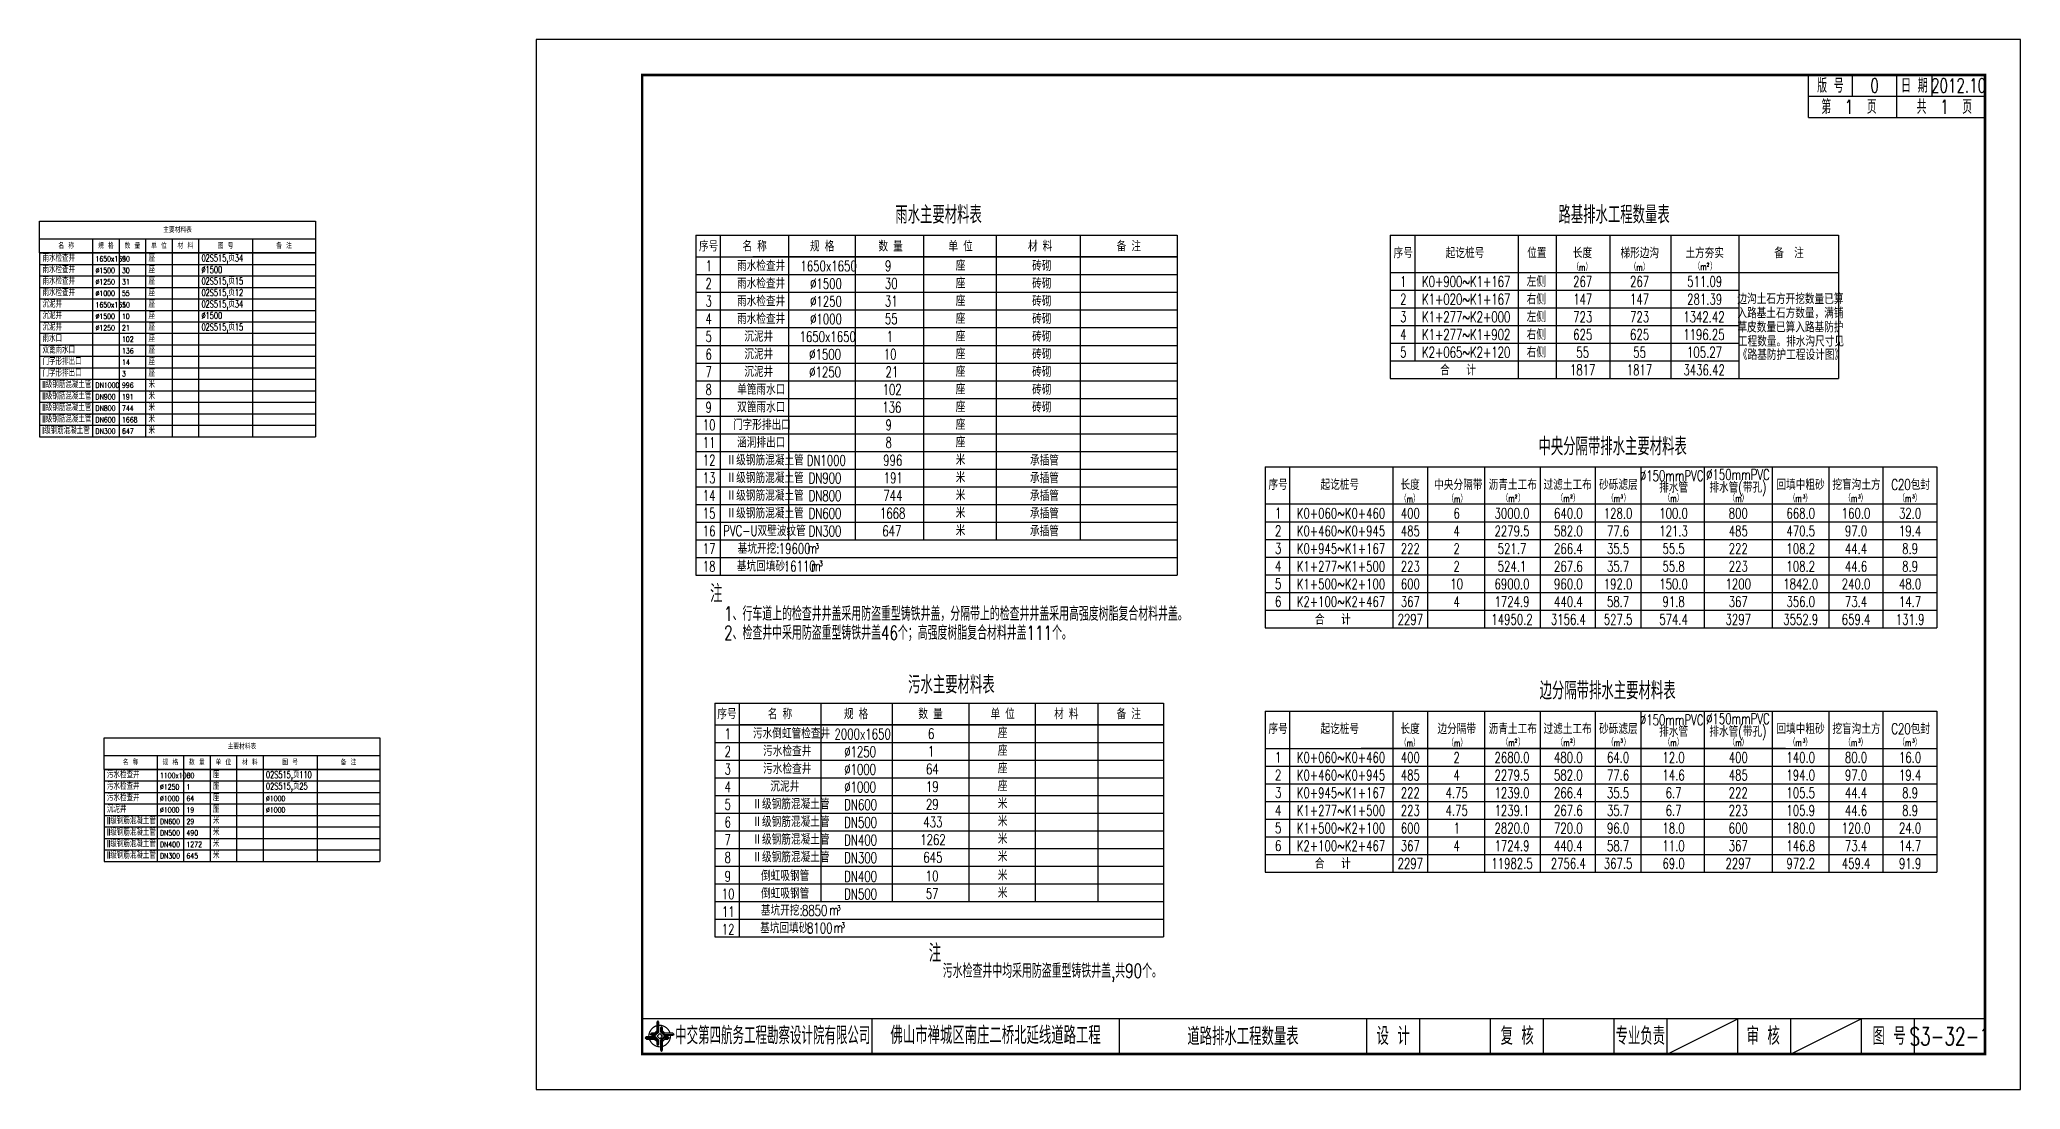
# Model space of a CAD drawing. Extents: x -1709 to -1148, y -1287 to -990.
import ezdxf
from ezdxf.enums import TextEntityAlignment as Align

# ---------------------------------------------------------------- set-up
doc = ezdxf.new("R2010")
doc.units = 0
doc.header["$LTSCALE"] = 5
doc.layers.get('0').update_dxf_attribs({"linetype": 'CONTINUOUS'})
for name, color, linetype in [('GPSCOMMON', 3, 'CONTINUOUS'), ('图框', 7, 'CONTINUOUS'), ('文字', 7, 'CONTINUOUS'), ('表格', 7, 'CONTINUOUS')]:
    doc.layers.add(name, color=color, linetype=linetype)
doc.styles.add('gpshz', font='txt.shx', dxfattribs={"width": 0.7, "bigfont": 'hztxt.shx'})
doc.styles.add('GTF_XW', font='simplex1.shx', dxfattribs={"width": 0.7, "bigfont": 'hztxt.shx'})
doc.styles.get("Standard").update_dxf_attribs({"font": 'simplex1.shx', "width": 0.7, "bigfont": 'hztxt.shx'})

# ---------------------------------------------------------------- blocks, each defined once
blk = doc.blocks.new('series')
at = {"width": 0.75}
for tag, height, p in [('页码', 4, (-35, -19)), ('图名', 5, (-220, -282)), ('图号', 5, (-20, -282))]:
    blk.add_attdef(tag, text='', height=height, dxfattribs=at).set_placement(p, align=Align.MIDDLE_CENTER)
blk = doc.blocks.new('tb')
at = {"lineweight": -3}
h = blk.add_hatch(color=256, dxfattribs=at)
h.paths.add_polyline_path([(-1.23, -0.13), (-3.78, -0.14), (-4.14, -0.41), (-1.4, -0.44), (-0.56, -1.24), (-0.54, -2.62), (-0.27, -2.2), (-0.26, -1.06)])
h.paths.add_polyline_path([(0.13, -1.08), (0.14, -3.86), (0.41, -4.26), (0.44, -1.24), (1.25, -0.43), (2.66, -0.43), (2.26, -0.16), (1.07, -0.15)])
h.paths.add_polyline_path([(1.08, 0.3), (3.62, 0.3), (4.02, 0.56), (1.25, 0.57), (0.43, 1.39), (0.43, 2.8), (0.16, 2.41), (0.15, 1.24)])
h.paths.add_polyline_path([(-0.28, 1.21), (-0.28, 3.99), (-0.56, 4.39), (-0.57, 1.41), (-1.38, 0.6), (-2.74, 0.56), (-2.33, 0.3), (-1.2, 0.29)])
for p, q in [((-1.38, 0.6), (-2.74, 0.56)), ((-0.57, 1.41), (-1.38, 0.6)), ((-0.56, 4.39), (-0.57, 1.41)), ((0.43, 2.8), (0.43, 1.39)), ((0.43, 1.39), (1.25, 0.57)), ((1.25, 0.57), (4.02, 0.56)), ((-4.14, -0.41), (-1.4, -0.44)), ((-1.4, -0.44), (-0.56, -1.24)), ((-0.56, -1.24), (-0.54, -2.62)), ((0.41, -4.26), (0.44, -1.24)), ((0.44, -1.24), (1.25, -0.43)), ((1.25, -0.43), (2.66, -0.43))]:
    blk.add_line(p, q, dxfattribs=at)
at = {"lineweight": -3, "const_width": 0.35, "flags": 128}
for points in [[(-0.9, 3.02, 0.324167), (-3.16, -0.14)], [(2.88, 0.92, 0.324403), (-0.24, 3.15)], [(0.75, -2.86, 0.325418), (3.02, 0.26)], [(-2.98, -0.76, 0.322976), (0.14, -2.98)]]:
    blk.add_lwpolyline(points, format="xyb", dxfattribs=at)
at = {"lineweight": -3, "flags": 128}
for points in [[(-0.9, 3.99), (-0.9, 1.58), (-1.53, 0.91), (-2.34, 0.91), (-2.74, 0.56), (-2.33, 0.3), (-1.2, 0.29), (-0.28, 1.21), (-0.28, 3.99), (-0.56, 4.39)], [(-0.04, 0.77), (0.68, 0.04), (-0.04, -0.69), (-0.77, 0.05)], [(3.62, 0.92), (1.43, 0.92), (0.77, 1.54), (0.77, 2.38), (0.43, 2.8), (0.16, 2.41), (0.15, 1.24), (1.08, 0.3), (3.62, 0.3), (4.02, 0.56)], [(-3.73, -0.76), (-1.54, -0.76), (-0.89, -1.39), (-0.89, -2.21), (-0.54, -2.62), (-0.27, -2.2), (-0.26, -1.06), (-1.23, -0.13), (-3.78, -0.14), (-4.14, -0.41)], [(0.75, -3.85), (0.75, -1.43), (1.4, -0.78), (2.26, -0.78), (2.66, -0.43), (2.26, -0.16), (1.07, -0.15), (0.13, -1.08), (0.14, -3.86), (0.41, -4.26)]]:
    blk.add_lwpolyline(points, close=True, dxfattribs=at)

msp = doc.modelspace()

# ---------------------------------------------------------------- linework, layer by layer
for p, q in [((-1708.73, -1041.17), (-1630.68, -1041.17)), ((-1708.73, -1050.17), (-1708.73, -1041.17)), ((-1630.68, -1041.17), (-1630.68, -1050.17)), ((-1708.73, -1046.17), (-1630.68, -1046.17)), ((-1693.73, -1046.17), (-1693.73, -1050.17)), ((-1686.23, -1046.17), (-1686.23, -1050.17)), ((-1678.73, -1046.17), (-1678.73, -1050.17)), ((-1671.23, -1046.17), (-1671.23, -1050.17)), ((-1663.73, -1046.17), (-1663.73, -1050.17)), ((-1648.46, -1046.17), (-1648.46, -1050.17)), ((-1630.68, -1050.17), (-1708.73, -1050.17)), ((-1690.49, -1187.32), (-1612.44, -1187.32)), ((-1690.49, -1196.32), (-1690.49, -1187.32)), ((-1612.44, -1187.32), (-1612.44, -1196.32)), ((-1690.49, -1192.32), (-1612.44, -1192.32)), ((-1675.49, -1192.32), (-1675.49, -1196.32)), ((-1667.99, -1192.32), (-1667.99, -1196.32)), ((-1660.49, -1192.32), (-1660.49, -1196.32)), ((-1652.99, -1192.32), (-1652.99, -1196.32)), ((-1645.49, -1192.32), (-1645.49, -1196.32)), ((-1630.21, -1192.32), (-1630.21, -1196.32)), ((-1612.44, -1196.32), (-1690.49, -1196.32))]:
    msp.add_line(p, q)
at = {"color": 1}
for p, q in [((-1523.07, -1045.16), (-1386.81, -1045.16)), ((-1523.07, -1045.16), (-1523.07, -1141.32)), ((-1386.81, -1045.16), (-1386.8, -1141.32)), ((-1326.51, -1045.16), (-1199.68, -1045.16)), ((-1326.51, -1045.16), (-1326.51, -1085.72)), ((-1199.68, -1045.16), (-1199.68, -1085.72)), ((-1326.51, -1085.72), (-1199.68, -1085.72)), ((-1361.93, -1110.73), (-1171.83, -1110.73)), ((-1361.93, -1110.73), (-1361.93, -1156.28)), ((-1171.83, -1110.73), (-1171.82, -1156.28)), ((-1523.07, -1141.32), (-1386.8, -1141.32)), ((-1361.93, -1156.28), (-1171.82, -1156.28)), ((-1517.69, -1177.54), (-1390.67, -1177.54)), ((-1517.69, -1177.54), (-1517.69, -1243.69)), ((-1390.67, -1177.54), (-1390.67, -1243.69)), ((-1361.93, -1179.81), (-1171.83, -1179.81)), ((-1361.93, -1179.81), (-1361.93, -1225.36)), ((-1171.83, -1179.81), (-1171.82, -1225.36)), ((-1361.93, -1225.36), (-1171.82, -1225.36)), ((-1517.69, -1243.69), (-1390.66, -1243.69))]:
    msp.add_line(p, q, dxfattribs=at)
at = {"color": 7}
msp.add_line((-1214.68, -1190.36), (-1334.75, -1190.36), dxfattribs=at)
msp.add_lwpolyline([(-1148.2, -1286.83), (-1148.2, -989.83), (-1568.2, -989.83), (-1568.2, -1286.83)], close=True)
msp.add_lwpolyline([(-1148.2, -1286.83), (-1148.2, -989.83), (-1568.2, -989.83), (-1568.2, -1286.83)], close=True)
at = {"layer": 'GPSCOMMON', "color": 7}
for p, q in [((-1516.14, -1045.16), (-1516.14, -1141.32)), ((-1496.79, -1045.16), (-1496.79, -1131.32)), ((-1477.96, -1045.16), (-1477.96, -1131.32)), ((-1458.58, -1045.16), (-1458.58, -1131.32)), ((-1438.05, -1045.16), (-1438.05, -1131.32)), ((-1414.26, -1045.16), (-1414.26, -1131.32)), ((-1319.57, -1045.16), (-1319.57, -1080.72)), ((-1290.34, -1045.16), (-1290.34, -1085.72)), ((-1279.6, -1045.16), (-1279.6, -1085.72)), ((-1264.37, -1045.16), (-1264.37, -1085.72)), ((-1247.14, -1045.16), (-1247.14, -1085.72)), ((-1227.86, -1045.16), (-1227.86, -1085.72)), ((-1523.07, -1051.32), (-1386.8, -1051.32)), ((-1386.81, -1051.32), (-1506.89, -1051.32)), ((-1523.07, -1056.32), (-1386.8, -1056.32)), ((-1506.89, -1056.32), (-1386.8, -1056.32)), ((-1326.51, -1055.72), (-1199.68, -1055.72)), ((-1523.07, -1061.32), (-1386.8, -1061.32)), ((-1326.51, -1060.72), (-1227.86, -1060.72)), ((-1523.07, -1066.32), (-1386.8, -1066.32)), ((-1326.51, -1065.72), (-1227.86, -1065.72)), ((-1523.07, -1071.32), (-1386.8, -1071.32)), ((-1506.89, -1071.32), (-1386.8, -1071.32)), ((-1326.51, -1070.72), (-1227.86, -1070.72)), ((-1326.51, -1075.72), (-1227.86, -1075.72)), ((-1523.07, -1076.32), (-1386.8, -1076.32)), ((-1523.07, -1081.32), (-1386.8, -1081.32)), ((-1506.89, -1076.32), (-1386.8, -1076.32)), ((-1506.89, -1076.32), (-1386.8, -1076.32)), ((-1506.89, -1081.32), (-1386.8, -1081.32)), ((-1326.51, -1080.72), (-1227.86, -1080.72)), ((-1299.33, -1080.72), (-1227.86, -1080.72)), ((-1299.33, -1080.72), (-1227.86, -1080.72)), ((-1523.07, -1086.32), (-1386.8, -1086.32)), ((-1523.07, -1091.32), (-1386.8, -1091.32)), ((-1523.07, -1096.32), (-1386.8, -1096.32)), ((-1523.07, -1101.32), (-1386.8, -1101.32)), ((-1523.07, -1106.32), (-1386.8, -1106.32)), ((-1523.07, -1111.32), (-1386.8, -1111.32)), ((-1354.99, -1110.73), (-1354.99, -1151.28)), ((-1325.77, -1110.73), (-1325.77, -1156.28)), ((-1315.97, -1110.73), (-1315.97, -1156.28)), ((-1299.84, -1110.73), (-1299.84, -1156.28)), ((-1284.09, -1110.73), (-1284.09, -1156.28)), ((-1268.56, -1110.73), (-1268.56, -1156.28)), ((-1255.63, -1110.73), (-1255.63, -1156.28)), ((-1237.73, -1110.73), (-1237.73, -1156.28)), ((-1218.45, -1110.73), (-1218.45, -1156.28)), ((-1202.45, -1110.73), (-1202.45, -1156.28)), ((-1187.14, -1110.73), (-1187.13, -1156.28)), ((-1523.07, -1116.32), (-1386.8, -1116.32)), ((-1506.89, -1116.32), (-1386.8, -1116.32)), ((-1523.07, -1121.32), (-1386.8, -1121.32)), ((-1523.07, -1126.32), (-1386.8, -1126.32)), ((-1171.83, -1121.28), (-1361.93, -1121.28)), ((-1361.93, -1126.28), (-1171.83, -1126.28)), ((-1334.75, -1126.28), (-1214.67, -1126.28)), ((-1523.07, -1131.32), (-1386.8, -1131.32)), ((-1361.93, -1131.28), (-1171.83, -1131.28)), ((-1523.07, -1136.32), (-1386.8, -1136.32)), ((-1361.93, -1136.28), (-1171.82, -1136.28)), ((-1361.93, -1141.28), (-1171.82, -1141.28)), ((-1334.75, -1141.28), (-1214.67, -1141.28)), ((-1361.93, -1146.28), (-1171.82, -1146.28)), ((-1334.75, -1146.28), (-1214.67, -1146.28)), ((-1334.75, -1146.28), (-1214.67, -1146.28)), ((-1361.93, -1151.28), (-1171.82, -1151.28)), ((-1334.75, -1151.28), (-1214.67, -1151.28)), ((-1510.75, -1177.54), (-1510.75, -1243.69)), ((-1487.67, -1177.54), (-1487.67, -1233.69)), ((-1467.43, -1177.54), (-1467.43, -1233.69)), ((-1445.76, -1177.54), (-1445.76, -1233.69)), ((-1427.02, -1177.54), (-1427.02, -1233.69)), ((-1409.31, -1177.54), (-1409.31, -1233.69)), ((-1354.99, -1179.81), (-1354.99, -1220.36)), ((-1325.77, -1179.81), (-1325.77, -1225.36)), ((-1315.97, -1179.81), (-1315.97, -1225.36)), ((-1299.85, -1179.81), (-1299.85, -1225.36)), ((-1284.09, -1179.81), (-1284.09, -1225.36)), ((-1268.56, -1179.81), (-1268.56, -1225.36)), ((-1255.64, -1179.81), (-1255.64, -1225.36)), ((-1237.73, -1179.81), (-1237.73, -1225.36)), ((-1218.45, -1179.81), (-1218.45, -1225.36)), ((-1202.45, -1179.81), (-1202.45, -1225.36)), ((-1187.14, -1179.81), (-1187.14, -1225.36)), ((-1517.69, -1183.69), (-1390.66, -1183.69)), ((-1390.67, -1183.69), (-1510.75, -1183.69)), ((-1517.69, -1188.69), (-1390.66, -1188.69)), ((-1517.69, -1193.69), (-1390.66, -1193.69)), ((-1510.75, -1188.69), (-1390.66, -1188.69)), ((-1361.93, -1190.36), (-1171.83, -1190.36)), ((-1517.69, -1198.69), (-1390.66, -1198.69)), ((-1517.69, -1198.69), (-1390.66, -1198.69)), ((-1517.69, -1198.69), (-1390.66, -1198.69)), ((-1361.93, -1195.36), (-1171.83, -1195.36)), ((-1334.75, -1195.36), (-1214.67, -1195.36)), ((-1517.69, -1203.69), (-1390.66, -1203.69)), ((-1510.75, -1203.69), (-1390.66, -1203.69)), ((-1510.75, -1203.69), (-1390.66, -1203.69)), ((-1361.93, -1200.36), (-1171.83, -1200.36)), ((-1517.69, -1208.69), (-1390.66, -1208.69)), ((-1361.93, -1205.36), (-1171.83, -1205.36)), ((-1361.93, -1210.36), (-1171.83, -1210.36)), ((-1334.75, -1210.36), (-1214.67, -1210.36)), ((-1517.69, -1213.69), (-1390.66, -1213.69)), ((-1361.93, -1215.36), (-1171.82, -1215.36)), ((-1334.75, -1215.36), (-1214.67, -1215.36)), ((-1334.75, -1215.36), (-1214.67, -1215.36)), ((-1517.69, -1218.69), (-1390.66, -1218.69)), ((-1361.93, -1220.36), (-1171.82, -1220.36)), ((-1517.69, -1223.69), (-1390.66, -1223.69)), ((-1517.69, -1228.69), (-1390.66, -1228.69)), ((-1517.69, -1233.69), (-1390.66, -1233.69)), ((-1517.69, -1238.69), (-1390.66, -1238.69))]:
    msp.add_line(p, q, dxfattribs=at)
at = {"layer": 'GPSCOMMON'}
for p, q in [((-1708.73, -1050.17), (-1630.68, -1050.17)), ((-1708.73, -1050.17), (-1708.73, -1102.17)), ((-1708.73, -1053.42), (-1630.68, -1053.42)), ((-1693.73, -1050.17), (-1693.73, -1102.17)), ((-1686.23, -1050.17), (-1686.23, -1102.17)), ((-1678.73, -1050.17), (-1678.73, -1102.17)), ((-1671.23, -1050.17), (-1671.23, -1102.17)), ((-1663.73, -1050.17), (-1663.73, -1102.17)), ((-1648.46, -1050.17), (-1648.46, -1102.17)), ((-1630.68, -1050.17), (-1630.68, -1102.17)), ((-1708.73, -1056.67), (-1630.68, -1056.67)), ((-1708.73, -1056.67), (-1630.68, -1056.67)), ((-1708.73, -1059.92), (-1630.68, -1059.92)), ((-1708.73, -1063.17), (-1630.68, -1063.17)), ((-1708.73, -1063.17), (-1630.68, -1063.17)), ((-1708.73, -1063.17), (-1630.68, -1063.17)), ((-1708.73, -1066.42), (-1630.68, -1066.42)), ((-1708.73, -1069.67), (-1630.68, -1069.67)), ((-1708.73, -1072.92), (-1630.68, -1072.92)), ((-1708.73, -1072.92), (-1630.68, -1072.92)), ((-1708.73, -1076.17), (-1630.68, -1076.17)), ((-1708.73, -1079.42), (-1630.68, -1079.42)), ((-1708.73, -1082.67), (-1630.68, -1082.67)), ((-1708.73, -1085.92), (-1630.68, -1085.92)), ((-1708.73, -1089.17), (-1630.68, -1089.17)), ((-1708.73, -1092.42), (-1630.68, -1092.42)), ((-1708.73, -1095.67), (-1630.68, -1095.67)), ((-1708.73, -1098.92), (-1630.68, -1098.92)), ((-1708.73, -1098.92), (-1630.68, -1098.92)), ((-1708.73, -1102.17), (-1630.68, -1102.17)), ((-1690.49, -1196.32), (-1612.43, -1196.32)), ((-1690.49, -1196.32), (-1690.49, -1222.32)), ((-1675.49, -1196.32), (-1675.49, -1222.32)), ((-1667.99, -1196.32), (-1667.99, -1222.32)), ((-1660.49, -1196.32), (-1660.49, -1222.32)), ((-1652.99, -1196.32), (-1652.99, -1222.32)), ((-1645.49, -1196.32), (-1645.49, -1222.32)), ((-1630.21, -1196.32), (-1630.21, -1222.32)), ((-1612.43, -1196.32), (-1612.43, -1222.32)), ((-1690.49, -1199.57), (-1612.43, -1199.57)), ((-1690.49, -1199.57), (-1612.43, -1199.57)), ((-1690.49, -1202.82), (-1612.43, -1202.82)), ((-1690.49, -1206.07), (-1612.43, -1206.07)), ((-1690.49, -1206.07), (-1612.43, -1206.07)), ((-1690.49, -1209.32), (-1612.43, -1209.32)), ((-1690.49, -1209.32), (-1612.43, -1209.32)), ((-1690.49, -1212.57), (-1612.43, -1212.57)), ((-1690.49, -1215.82), (-1612.43, -1215.82)), ((-1690.49, -1219.07), (-1612.43, -1219.07)), ((-1334.75, -1220.36), (-1214.67, -1220.36)), ((-1690.49, -1222.32), (-1612.43, -1222.32)), ((-1690.49, -1222.32), (-1612.43, -1222.32))]:
    msp.add_line(p, q, dxfattribs=at)
at = {"layer": '图框'}
for p, q in [((-1208.2, -1011.83), (-1208.2, -999.83)), ((-1195.7, -1005.83), (-1195.7, -999.83)), ((-1183.2, -1005.83), (-1183.2, -999.83)), ((-1173.2, -1005.83), (-1173.2, -999.83)), ((-1208.2, -1005.83), (-1158.2, -1005.83)), ((-1183.2, -1011.83), (-1183.2, -1005.83)), ((-1208.2, -1011.83), (-1158.2, -1011.83)), ((-1248.2, -1276.83), (-1228.2, -1266.83)), ((-1193.2, -1266.83), (-1213.2, -1276.83))]:
    msp.add_line(p, q, dxfattribs=at)
for points, const_width in [([(-1158.2, -999.83), (-1538.2, -999.83), (-1538.2, -1276.83), (-1158.2, -1276.83), (-1158.2, -999.83)], 0.7), ([(-1538.2, -1266.83), (-1158.2, -1266.83)], 0.4), ([(-1473.2, -1266.83), (-1473.2, -1276.83)], 0.4), ([(-1403.2, -1276.83), (-1403.2, -1266.83)], 0.4), ([(-1333.2, -1276.83), (-1333.2, -1266.83)], 0.4), ([(-1318.2, -1276.83), (-1318.2, -1266.83)], 0.4), ([(-1298.2, -1276.83), (-1298.2, -1266.83)], 0.4), ([(-1283.2, -1276.83), (-1283.2, -1266.83)], 0.4), ([(-1263.2, -1276.83), (-1263.2, -1266.83)], 0.4), ([(-1263.2, -1276.83), (-1263.2, -1266.83)], 0.4), ([(-1248.2, -1276.83), (-1248.2, -1266.83)], 0.4), ([(-1228.2, -1276.83), (-1228.2, -1266.83)], 0.4), ([(-1213.2, -1276.83), (-1213.2, -1266.83)], 0.4), ([(-1193.2, -1276.83), (-1193.2, -1266.83)], 0.4), ([(-1178.2, -1276.83), (-1178.2, -1266.83)], 0.4)]:
    msp.add_lwpolyline(points, dxfattribs=dict(at, const_width=const_width))

# ---------------------------------------------------------------- block references
ref = msp.add_blockref('series', (-1148.2, -989.83), dxfattribs=at)
ref.add_attrib('页码', '第  1  页     共  1  页', dxfattribs={"layer": '0', "height": 4, "width": 0.7}).set_placement((-1183.2, -1008.83), align=Align.MIDDLE_CENTER)
ref.add_attrib('图名', '道路排水工程数量表', dxfattribs={"layer": '0', "height": 5, "width": 0.7}).set_placement((-1368.2, -1271.83), align=Align.MIDDLE_CENTER)
ref.add_attrib('图号', 'S3-32-1', dxfattribs={"layer": '0', "height": 5, "width": 0.7}).set_placement((-1168.2, -1271.83), align=Align.MIDDLE_CENTER)
at = {"layer": '图框', "lineweight": -3}
msp.add_blockref('tb', (-1533.2, -1271.82), dxfattribs=at)

# ---------------------------------------------------------------- texts
at = {"style": 'gpshz'}
for s, height, width, p in [('雨水主要材料表', 5, 0.7, (-1454.34, -1041.88)), ('路基排水工程数量表', 5, 0.7, (-1263.18, -1041.88)), ('名 称', 1.5, 0.8, (-1701.23, -1048.92)), ('规 格', 1.5, 0.8, (-1689.98, -1048.92)), ('数 量', 1.5, 0.8, (-1682.48, -1048.92)), ('单 位', 1.5, 0.8, (-1674.98, -1048.92)), ('主要材料表', 1.5, 0.8, (-1669.71, -1044.42)), ('材 料', 1.5, 0.8, (-1667.48, -1048.92)), ('图 号', 1.5, 0.8, (-1656.1, -1048.92)), ('备 注', 1.5, 0.8, (-1639.57, -1048.92)), ('中央分隔带排水主要材料表', 5, 0.7, (-1263.59, -1107.44)), ('污水主要材料表', 5, 0.7, (-1450.71, -1174.84)), ('边分隔带排水主要材料表', 5, 0.7, (-1265.01, -1176.52)), ('名 称', 1.5, 0.8, (-1682.99, -1195.07)), ('规 格', 1.5, 0.8, (-1671.74, -1195.07)), ('数 量', 1.5, 0.8, (-1664.24, -1195.07)), ('单 位', 1.5, 0.8, (-1656.74, -1195.07)), ('主要材料表', 1.5, 0.8, (-1651.47, -1190.57)), ('材 料', 1.5, 0.8, (-1649.24, -1195.07)), ('图 号', 1.5, 0.8, (-1637.85, -1195.07)), ('备 注', 1.5, 0.8, (-1621.32, -1195.07))]:
    msp.add_text(s, height=height, dxfattribs=dict(at, width=width)).set_placement(p, align=Align.CENTER)
at = {"layer": 'GPSCOMMON', "width": 0.7}
for s, height, p in [('雨水检查井', 1.95, (-1707.92, -1052.61)), ('雨水检查井', 1.95, (-1707.92, -1055.86)), ('1650x1650', 1.5, (-1692.92, -1052.61)), ('9', 1.5, (-1685.42, -1052.61)), ('座', 1.95, (-1677.92, -1052.61)), ('座', 1.95, (-1677.92, -1055.86)), ('02S515,页34', 1.95, (-1662.92, -1052.61)), ('雨水检查井', 1.95, (-1707.92, -1059.11)), ('%%c1500', 1.5, (-1692.92, -1055.86)), ('%%c1250', 1.5, (-1692.92, -1059.11)), ('30', 1.5, (-1685.42, -1055.86)), ('31', 1.5, (-1685.42, -1059.11)), ('座', 1.95, (-1677.92, -1059.11)), ('%%c1500', 1.95, (-1662.92, -1055.86)), ('02S515,页15', 1.95, (-1662.92, -1059.11)), ('沉泥井', 1.95, (-1707.92, -1065.61)), ('雨水检查井', 1.95, (-1707.92, -1062.36)), ('%%c1000', 1.5, (-1692.92, -1062.36)), ('1650x1650', 1.5, (-1692.92, -1065.61)), ('55', 1.5, (-1685.42, -1062.36)), ('1', 1.5, (-1685.42, -1065.61)), ('座', 1.95, (-1677.92, -1062.36)), ('座', 1.95, (-1677.92, -1065.61)), ('02S515,页12', 1.95, (-1662.92, -1062.36)), ('02S515,页34', 1.95, (-1662.92, -1065.61)), ('沉泥井', 1.95, (-1707.92, -1068.86)), ('沉泥井', 1.95, (-1707.92, -1072.11)), ('%%c1500', 1.5, (-1692.92, -1068.86)), ('%%c1250', 1.5, (-1692.92, -1072.11)), ('21', 1.5, (-1685.42, -1072.11)), ('10', 1.5, (-1685.42, -1068.86)), ('座', 1.95, (-1677.92, -1068.86)), ('座', 1.95, (-1677.92, -1072.11)), ('%%c1500', 1.95, (-1662.92, -1068.86)), ('02S515,页15', 1.95, (-1662.92, -1072.11)), ('雨水口', 1.95, (-1707.92, -1075.36)), ('102', 1.5, (-1685.42, -1075.36)), ('座', 1.95, (-1677.92, -1075.36)), ('双篦雨水口', 1.95, (-1707.92, -1078.61)), ('门字形排出口', 1.95, (-1707.92, -1081.86)), ('136', 1.5, (-1685.42, -1078.61)), ('14', 1.5, (-1685.42, -1081.86)), ('座', 1.95, (-1677.92, -1078.61)), ('座', 1.95, (-1677.92, -1081.86)), ('门字形排出口', 1.95, (-1707.92, -1085.11)), ('II级钢筋混凝土管', 1.95, (-1707.92, -1088.36)), ('DN1000', 1.5, (-1692.92, -1088.36)), ('3', 1.5, (-1685.42, -1085.11)), ('996', 1.5, (-1685.42, -1088.36)), ('座', 1.95, (-1677.92, -1085.11)), ('米', 1.95, (-1677.92, -1088.36)), ('II级钢筋混凝土管', 1.95, (-1707.92, -1091.61)), ('II级钢筋混凝土管', 1.95, (-1707.92, -1094.86)), ('DN900', 1.5, (-1692.92, -1091.61)), ('191', 1.5, (-1685.42, -1091.61)), ('米', 1.95, (-1677.92, -1091.61)), ('米', 1.95, (-1677.92, -1094.86)), ('II级钢筋混凝土管', 1.95, (-1707.92, -1098.11)), ('DN800', 1.5, (-1692.92, -1094.86)), ('DN600', 1.5, (-1692.92, -1098.11)), ('744', 1.5, (-1685.42, -1094.86)), ('1668', 1.5, (-1685.42, -1098.11)), ('米', 1.95, (-1677.92, -1098.11)), ('I级钢筋混凝土管', 1.95, (-1707.92, -1101.36)), ('DN300', 1.5, (-1692.92, -1101.36)), ('647', 1.5, (-1685.42, -1101.36)), ('米', 1.95, (-1677.92, -1101.36))]:
    msp.add_text(s, height=height, dxfattribs=at).set_placement(p)
at = {"layer": 'GPSCOMMON', "style": 'GTF_XW', "width": 0.7}
for s, height, p in [('污水检查井', 1.95, (-1689.68, -1198.76)), ('1100x1000', 1.5, (-1674.68, -1198.76)), ('6', 1.5, (-1667.18, -1198.76)), ('座', 1.95, (-1659.68, -1198.76)), ('02S515,页110', 1.95, (-1644.68, -1198.76)), ('污水检查井', 1.95, (-1689.68, -1202.01)), ('污水检查井', 1.95, (-1689.68, -1205.26)), ('%%c1250', 1.5, (-1674.68, -1202.01)), ('%%c1000', 1.5, (-1674.68, -1205.26)), ('64', 1.5, (-1667.18, -1205.26)), ('1', 1.5, (-1667.18, -1202.01)), ('座', 1.95, (-1659.68, -1202.01)), ('座', 1.95, (-1659.68, -1205.26)), ('%%C1000', 1.5, (-1644.68, -1205.26)), ('02S515,页25', 1.95, (-1644.68, -1202.01)), ('沉泥井', 1.95, (-1689.68, -1208.51)), ('II级钢筋混凝土管', 1.95, (-1689.68, -1211.76)), ('%%c1000', 1.5, (-1674.68, -1208.51)), ('DN600', 1.5, (-1674.68, -1211.76)), ('29', 1.5, (-1667.18, -1211.76)), ('19', 1.5, (-1667.18, -1208.51)), ('座', 1.95, (-1659.68, -1208.51)), ('米', 1.95, (-1659.68, -1211.76)), ('%%C1000', 1.5, (-1644.68, -1208.51)), ('II级钢筋混凝土管', 1.95, (-1689.68, -1215.01)), ('II级钢筋混凝土管', 1.95, (-1689.68, -1218.26)), ('DN500', 1.5, (-1674.68, -1215.01)), ('490', 1.5, (-1667.18, -1215.01)), ('米', 1.95, (-1659.68, -1215.01)), ('米', 1.95, (-1659.68, -1218.26)), ('II级钢筋混凝土管', 1.95, (-1689.68, -1221.51)), ('DN400', 1.5, (-1674.68, -1218.26)), ('DN300', 1.5, (-1674.68, -1221.51)), ('645', 1.5, (-1667.18, -1221.51)), ('1272', 1.5, (-1667.18, -1218.26)), ('米', 1.95, (-1659.68, -1221.51))]:
    msp.add_text(s, height=height, dxfattribs=at).set_placement(p)
at = {"layer": '图框'}
for s, height, width, p in [('版 号', 4, 0.7, (-1201.95, -1002.83)), ('0', 4, 0.7, (-1189.45, -1002.83)), ('日 期', 4, 0.7, (-1178.2, -1002.83)), ('2012.10', 4, 0.7, (-1165.7, -1002.83)), ('中交第四航务工程勘察设计院有限公司', 5, 0.65, (-1501.27, -1271.58)), ('佛山市禅城区南庄二桥北延线道路工程', 5, 0.7, (-1438.2, -1271.51)), ('设 计', 5, 0.7, (-1325.7, -1271.73)), ('复 核', 5, 0.7, (-1290.6, -1271.73)), ('专业负责', 5, 0.7, (-1255.75, -1271.73)), ('审 核', 5, 0.7, (-1220.98, -1271.73)), ('图 号', 5, 0.7, (-1185.36, -1271.73))]:
    msp.add_text(s, height=height, dxfattribs=dict(at, width=width)).set_placement(p, align=Align.MIDDLE_CENTER)
at = {"layer": '文字', "style": 'GTF_XW', "width": 0.7}
for s, p in [('序号', (-1519.41, -1049.77)), ('名 称', (-1506.39, -1049.77)), ('规 格', (-1487.29, -1049.77)), ('数 量', (-1467.93, -1049.77)), ('单 位', (-1448.12, -1049.77)), ('材 料', (-1425.6, -1049.77)), ('备 注', (-1400.48, -1049.77)), ('序号', (-1322.84, -1051.66)), ('起讫桩号', (-1305.37, -1051.66)), ('位置', (-1285.04, -1051.66)), ('长度', (-1272.14, -1051.67)), ('梯形边沟', (-1255.91, -1051.67)), ('备  注', (-1213.67, -1051.66)), ('K0+900~K1+167', (-1305.03, -1059.78)), ('左侧', (-1285.18, -1059.74)), ('267', (-1272.05, -1059.78)), ('267', (-1255.96, -1059.78)), ('511.09', (-1237.54, -1059.78)), ('K1+020~K1+167', (-1305.03, -1064.78)), ('右侧', (-1285.18, -1064.74)), ('147', (-1272.05, -1064.78)), ('147', (-1255.96, -1064.78)), ('281.39', (-1237.54, -1064.78)), ('边沟土石方开挖数量已算', (-1213.27, -1064.67)), ('K1+277~K2+000', (-1305.03, -1069.78)), ('左侧', (-1285.18, -1069.74)), ('723', (-1272.05, -1069.78)), ('723', (-1255.96, -1069.78)), ('1342.42', (-1237.75, -1069.78)), ('入路基土石方数量，满铺', (-1213.27, -1068.67)), ('草皮数量已算入路基防护', (-1213.26, -1072.67)), ('K1+277~K1+902', (-1305.03, -1074.78)), ('右侧', (-1285.18, -1074.74)), ('625', (-1272.05, -1074.78)), ('625', (-1255.96, -1074.78)), ('1196.25', (-1237.75, -1074.78)), ('工程数量。排水沟尺寸见', (-1213.12, -1076.67)), ('K2+065~K2+120', (-1305.03, -1079.78)), ('合   计', (-1307.34, -1084.78)), ('右侧', (-1285.18, -1079.74)), ('1817', (-1272.08, -1084.78)), ('55', (-1272.05, -1079.78)), ('1817', (-1255.99, -1084.78)), ('55', (-1255.96, -1079.78)), ('3436.42', (-1237.69, -1084.78)), ('105.27', (-1237.59, -1079.78)), ('《路基防护工程设计图》', (-1213.12, -1080.45)), ('序号', (-1358.27, -1117.22)), ('起讫桩号', (-1340.8, -1117.22)), ('长度', (-1320.92, -1117.24)), ('中央分隔带', (-1307.27, -1117.24)), ('K0+060~K0+460', (-1340.46, -1125.35)), ('400', (-1320.84, -1125.35)), ('6', (-1307.72, -1125.35)), ('3000.0', (-1292.06, -1125.35)), ('640.0', (-1276.12, -1125.35)), ('128.0', (-1262.04, -1125.35)), ('100.0', (-1246.33, -1125.35)), ('800', (-1228.04, -1125.35)), ('668.0', (-1210.36, -1125.35)), ('160.0', (-1194.71, -1125.35)), ('32.0', (-1179.4, -1125.35)), ('K0+460~K0+945', (-1340.46, -1130.35)), ('485', (-1320.84, -1130.35)), ('4', (-1307.72, -1130.35)), ('2279.5', (-1292.06, -1130.35)), ('582.0', (-1276.12, -1130.35)), ('77.6', (-1262.04, -1130.35)), ('121.3', (-1246.33, -1130.35)), ('485', (-1228.04, -1130.35)), ('470.5', (-1210.36, -1130.35)), ('97.0', (-1194.71, -1130.35)), ('19.4', (-1179.4, -1130.35)), ('K0+945~K1+167', (-1340.46, -1135.35)), ('K1+277~K1+500', (-1340.46, -1140.35)), ('222', (-1320.84, -1135.35)), ('223', (-1320.84, -1140.35)), ('2', (-1307.72, -1135.35)), ('2', (-1307.72, -1140.35)), ('521.7', (-1292.06, -1135.35)), ('524.1', (-1292.06, -1140.35)), ('266.4', (-1276.12, -1135.35)), ('267.6', (-1276.12, -1140.35)), ('35.5', (-1262.04, -1135.35)), ('35.7', (-1262.04, -1140.35)), ('55.5', (-1246.33, -1135.35)), ('55.8', (-1246.33, -1140.35)), ('222', (-1228.04, -1135.35)), ('223', (-1228.04, -1140.35)), ('108.2', (-1210.36, -1135.35)), ('108.2', (-1210.36, -1140.35)), ('44.4', (-1194.71, -1135.35)), ('44.6', (-1194.71, -1140.35)), ('8.9', (-1179.4, -1135.35)), ('8.9', (-1179.4, -1140.35)), ('K1+500~K2+100', (-1340.46, -1145.35)), ('600', (-1320.84, -1145.35)), ('10', (-1307.72, -1145.35)), ('6900.0', (-1292.06, -1145.35)), ('960.0', (-1276.12, -1145.35)), ('192.0', (-1262.04, -1145.35)), ('150.0', (-1246.33, -1145.35)), ('1200', (-1228.04, -1145.35)), ('1842.0', (-1210.36, -1145.35)), ('240.0', (-1194.71, -1145.35)), ('48.0', (-1179.4, -1145.35)), ('K2+100~K2+467', (-1340.46, -1150.35)), ('367', (-1320.84, -1150.35)), ('4', (-1307.72, -1150.35)), ('1724.9', (-1292.06, -1150.35)), ('440.4', (-1276.12, -1150.35)), ('58.7', (-1262.04, -1150.35)), ('91.8', (-1246.33, -1150.35)), ('367', (-1228.04, -1150.35)), ('356.0', (-1210.36, -1150.35)), ('73.4', (-1194.71, -1150.35)), ('14.7', (-1179.4, -1150.35)), ('合   计', (-1342.77, -1155.35)), ('2297', (-1320.84, -1155.35)), ('14950.2', (-1292.06, -1155.35)), ('3156.4', (-1276.12, -1155.35)), ('527.5', (-1262.04, -1155.35)), ('574.4', (-1246.33, -1155.35)), ('3297', (-1228.04, -1155.35)), ('3552.9', (-1210.36, -1155.35)), ('659.4', (-1194.71, -1155.35)), ('131.9', (-1179.4, -1155.35)), ('序号', (-1514.22, -1182.09)), ('名 称', (-1499.21, -1182.09)), ('规 格', (-1477.69, -1182.09)), ('数 量', (-1456.62, -1182.09)), ('单 位', (-1436.22, -1182.09)), ('材 料', (-1418.18, -1182.09)), ('备 注', (-1400.53, -1182.09)), ('序号', (-1358.27, -1186.3)), ('起讫桩号', (-1340.8, -1186.3)), ('长度', (-1320.92, -1186.32)), ('边分隔带', (-1307.71, -1186.32)), ('K0+060~K0+460', (-1340.46, -1194.43)), ('400', (-1320.84, -1194.43)), ('2', (-1307.72, -1194.43)), ('2680.0', (-1292.06, -1194.43)), ('480.0', (-1276.13, -1194.43)), ('64.0', (-1262.04, -1194.43)), ('12.0', (-1246.34, -1194.43)), ('400', (-1228.04, -1194.43)), ('140.0', (-1210.36, -1194.43)), ('80.0', (-1194.71, -1194.43)), ('16.0', (-1179.4, -1194.43)), ('K0+460~K0+945', (-1340.46, -1199.43)), ('485', (-1320.84, -1199.43)), ('4', (-1307.72, -1199.43)), ('2279.5', (-1292.06, -1199.43)), ('582.0', (-1276.13, -1199.43)), ('77.6', (-1262.04, -1199.43)), ('14.6', (-1246.34, -1199.43)), ('485', (-1228.04, -1199.43)), ('194.0', (-1210.36, -1199.43)), ('97.0', (-1194.71, -1199.43)), ('19.4', (-1179.4, -1199.43)), ('K0+945~K1+167', (-1340.46, -1204.43)), ('222', (-1320.84, -1204.43)), ('4.75', (-1307.72, -1204.43)), ('1239.0', (-1292.06, -1204.43)), ('266.4', (-1276.13, -1204.43)), ('35.5', (-1262.04, -1204.43)), ('6.7', (-1246.34, -1204.43)), ('222', (-1228.04, -1204.43)), ('105.5', (-1210.36, -1204.43)), ('44.4', (-1194.71, -1204.43)), ('8.9', (-1179.4, -1204.43)), ('K1+277~K1+500', (-1340.46, -1209.43)), ('223', (-1320.84, -1209.43)), ('4.75', (-1307.72, -1209.43)), ('1239.1', (-1292.06, -1209.43)), ('267.6', (-1276.13, -1209.43)), ('35.7', (-1262.04, -1209.43)), ('6.7', (-1246.34, -1209.43)), ('223', (-1228.04, -1209.43)), ('105.9', (-1210.36, -1209.43)), ('44.6', (-1194.71, -1209.43)), ('8.9', (-1179.4, -1209.43)), ('K1+500~K2+100', (-1340.46, -1214.43)), ('600', (-1320.84, -1214.43)), ('1', (-1307.72, -1214.43)), ('2820.0', (-1292.06, -1214.43)), ('720.0', (-1276.13, -1214.43)), ('96.0', (-1262.04, -1214.43)), ('18.0', (-1246.34, -1214.43)), ('600', (-1228.04, -1214.43)), ('180.0', (-1210.36, -1214.43)), ('120.0', (-1194.71, -1214.43)), ('24.0', (-1179.4, -1214.43)), ('K2+100~K2+467', (-1340.46, -1219.43)), ('合   计', (-1342.77, -1224.43)), ('2297', (-1320.84, -1224.43)), ('367', (-1320.84, -1219.43)), ('4', (-1307.72, -1219.43)), ('11982.5', (-1292.06, -1224.43)), ('1724.9', (-1292.06, -1219.43)), ('2756.4', (-1276.13, -1224.43)), ('440.4', (-1276.13, -1219.43)), ('367.5', (-1262.04, -1224.43)), ('58.7', (-1262.04, -1219.43)), ('69.0', (-1246.33, -1224.43)), ('11.0', (-1246.34, -1219.43)), ('2297', (-1228.04, -1224.43)), ('367', (-1228.04, -1219.43)), ('972.2', (-1210.36, -1224.43)), ('146.8', (-1210.36, -1219.43)), ('459.4', (-1194.71, -1224.43)), ('73.4', (-1194.71, -1219.43)), ('91.9', (-1179.4, -1224.43)), ('14.7', (-1179.4, -1219.43))]:
    msp.add_text(s, height=3, dxfattribs=at).set_placement(p, align=Align.CENTER)
for s, height, p in [('1', 3, (-1520.29, -1055.34)), ('雨水检查井', 3, (-1511.38, -1055.28)), ('1650x1650', 3, (-1493.42, -1055.37)), ('9', 3, (-1469.52, -1055.33)), ('座', 3, (-1449.49, -1055.19)), ('砖砌', 3, (-1427.86, -1055.33)), ('2', 3, (-1520.29, -1060.34)), ('雨水检查井', 3, (-1511.38, -1060.28)), ('%%c1500', 3, (-1490.69, -1060.37)), ('30', 3, (-1469.53, -1060.33)), ('座', 3, (-1449.49, -1060.19)), ('砖砌', 3, (-1427.86, -1060.33)), ('1', 3, (-1323.72, -1059.74)), ('3', 3, (-1520.29, -1065.34)), ('雨水检查井', 3, (-1511.38, -1065.28)), ('%%c1250', 3, (-1490.69, -1065.37)), ('31', 3, (-1469.53, -1065.33)), ('座', 3, (-1449.49, -1065.19)), ('砖砌', 3, (-1427.86, -1065.33)), ('2', 3, (-1323.72, -1064.74)), ('4', 3, (-1520.29, -1070.34)), ('雨水检查井', 3, (-1511.38, -1070.28)), ('%%c1000', 3, (-1490.69, -1070.37)), ('55', 3, (-1469.53, -1070.33)), ('座', 3, (-1449.49, -1070.19)), ('砖砌', 3, (-1427.86, -1070.33)), ('3', 3, (-1323.72, -1069.74)), ('5', 3, (-1520.29, -1075.34)), ('沉泥井', 3, (-1509.32, -1075.28)), ('1650x1650', 3, (-1493.68, -1075.37)), ('1', 3, (-1469.05, -1075.33)), ('座', 3, (-1449.49, -1075.19)), ('砖砌', 3, (-1427.86, -1075.33)), ('4', 3, (-1323.72, -1074.74)), ('6', 3, (-1520.29, -1080.34)), ('沉泥井', 3, (-1509.32, -1080.28)), ('%%c1500', 3, (-1490.95, -1080.37)), ('10', 3, (-1469.84, -1080.33)), ('座', 3, (-1449.49, -1080.19)), ('砖砌', 3, (-1427.86, -1080.33)), ('5', 3, (-1323.72, -1079.74)), ('7', 3, (-1520.29, -1085.34)), ('8', 3, (-1520.29, -1090.34)), ('单篦雨水口', 3, (-1511.35, -1090.28)), ('沉泥井', 3, (-1509.32, -1085.28)), ('%%c1250', 3, (-1490.95, -1085.37)), ('102', 3, (-1470.18, -1090.33)), ('21', 3, (-1469.35, -1085.33)), ('座', 3, (-1449.49, -1085.19)), ('座', 3, (-1449.49, -1090.19)), ('砖砌', 3, (-1427.86, -1085.33)), ('砖砌', 3, (-1427.86, -1090.33)), ('9', 3, (-1520.29, -1095.34)), ('双篦雨水口', 3, (-1511.35, -1095.28)), ('136', 3, (-1470.26, -1095.33)), ('座', 3, (-1449.49, -1095.19)), ('砖砌', 3, (-1427.86, -1095.33)), ('10', 3, (-1521.07, -1100.34)), ('门字形排出口', 3, (-1512.53, -1100.28)), ('9', 3, (-1469.36, -1100.33)), ('座', 3, (-1449.49, -1100.19)), ('11', 3, (-1521.07, -1105.34)), ('涵洞排出口', 3, (-1511.35, -1105.28)), ('8', 3, (-1469.36, -1105.33)), ('座', 3, (-1449.49, -1105.19)), ('12', 3, (-1521.07, -1110.34)), ('Ⅱ级钢筋混凝土管', 3, (-1514.34, -1110.28)), ('DN1000', 3, (-1491.65, -1110.37)), ('996', 3, (-1470.01, -1110.33)), ('米', 3, (-1449.49, -1110.19)), ('承插管', 3, (-1428.46, -1110.33)), ('13', 3, (-1521.07, -1115.34)), ('Ⅱ级钢筋混凝土管', 3, (-1514.34, -1115.28)), ('DN900', 3, (-1491.11, -1115.37)), ('191', 3, (-1469.86, -1115.33)), ('米', 3, (-1449.49, -1115.19)), ('承插管', 3, (-1428.46, -1115.33)), ('14', 3, (-1521.07, -1120.34)), ('Ⅱ级钢筋混凝土管', 3, (-1514.34, -1120.28)), ('DN800', 3, (-1491.11, -1120.37)), ('744', 3, (-1469.97, -1120.33)), ('米', 3, (-1449.49, -1120.19)), ('承插管', 3, (-1428.46, -1120.33)), ('15', 3, (-1521.07, -1125.34)), ('Ⅱ级钢筋混凝土管', 3, (-1514.34, -1125.28)), ('DN600', 3, (-1491.11, -1125.37)), ('1668', 3, (-1470.94, -1125.33)), ('米', 3, (-1449.49, -1125.19)), ('承插管', 3, (-1428.46, -1125.33)), ('1', 3, (-1359.15, -1125.3)), ('16', 3, (-1521.07, -1130.34)), ('PVC-U双壁波纹管', 3, (-1515.29, -1130.28)), ('基坑开挖:', 3, (-1511.19, -1135.28)), ('DN300', 3, (-1491.11, -1130.37)), ('647', 3, (-1470.26, -1130.33)), ('米', 3, (-1449.49, -1130.19)), ('承插管', 3, (-1428.46, -1130.33)), ('2', 3, (-1359.15, -1130.3)), ('17', 3, (-1521.07, -1135.34)), ('18', 3, (-1521.07, -1140.34)), ('基坑回填砂:', 3, (-1511.42, -1140.28)), ('19600', 3, (-1499.57, -1135.33)), ('16110', 3, (-1498.14, -1140.33)), ('m', 3, (-1491.4, -1135.19)), ('3', 1.5, (-1489.25, -1133.9)), ('3', 1.5, (-1488.2, -1138.79)), ('3', 3, (-1359.15, -1135.3)), ('4', 3, (-1359.15, -1140.3)), ('m', 3, (-1490.35, -1140.19)), ('5', 3, (-1359.15, -1145.3)), ('注', 5, (-1518.99, -1149.05)), ('6', 3, (-1359.15, -1150.3)), ('1、行车道上的检查井井盖采用防盗重型铸铁井盖，分隔带上的检查井井盖采用高强度树脂复合材料井盖。', 4, (-1515.03, -1154.25)), ('2、检查井中采用防盗重型铸铁井盖46个；高强度树脂复合材料井盖111个。', 4, (-1515.03, -1159.64)), ('1', 3, (-1514.9, -1187.71)), ('污水倒虹管检查井', 3, (-1506.86, -1187.58)), ('2000x1650', 3, (-1483.79, -1187.8)), ('6', 3, (-1457.35, -1187.68)), ('座', 3, (-1437.58, -1187.44)), ('2', 3, (-1514.9, -1192.71)), ('污水检查井', 3, (-1503.99, -1192.58)), ('%%c1250', 3, (-1481.03, -1192.8)), ('1', 3, (-1457.35, -1192.68)), ('座', 3, (-1437.58, -1192.44)), ('1', 3, (-1359.15, -1194.38)), ('3', 3, (-1514.9, -1197.71)), ('污水检查井', 3, (-1503.99, -1197.58)), ('沉泥井', 3, (-1501.94, -1202.58)), ('%%c1000', 3, (-1481.03, -1197.8)), ('64', 3, (-1457.91, -1197.68)), ('座', 3, (-1437.58, -1197.44)), ('座', 3, (-1437.58, -1202.44)), ('2', 3, (-1359.15, -1199.38)), ('4', 3, (-1514.9, -1202.71)), ('5', 3, (-1514.9, -1207.71)), ('Ⅱ级钢筋混凝土管', 3, (-1507.04, -1207.58)), ('%%c1000', 3, (-1481.03, -1202.8)), ('DN600', 3, (-1481.03, -1207.8)), ('29', 3, (-1457.91, -1207.68)), ('19', 3, (-1457.91, -1202.68)), ('米', 3, (-1437.58, -1207.44)), ('3', 3, (-1359.15, -1204.38)), ('6', 3, (-1514.9, -1212.71)), ('Ⅱ级钢筋混凝土管', 3, (-1507.04, -1212.58)), ('DN500', 3, (-1481.03, -1212.8)), ('433', 3, (-1458.65, -1212.68)), ('米', 3, (-1437.58, -1212.44)), ('4', 3, (-1359.15, -1209.38)), ('7', 3, (-1514.9, -1217.71)), ('Ⅱ级钢筋混凝土管', 3, (-1507.04, -1217.58)), ('DN400', 3, (-1481.03, -1217.8)), ('1262', 3, (-1459.53, -1217.68)), ('米', 3, (-1437.58, -1217.44)), ('5', 3, (-1359.15, -1214.38)), ('8', 3, (-1514.9, -1222.71)), ('Ⅱ级钢筋混凝土管', 3, (-1507.04, -1222.58)), ('DN300', 3, (-1481.03, -1222.8)), ('645', 3, (-1458.65, -1222.68)), ('米', 3, (-1437.58, -1222.44)), ('6', 3, (-1359.15, -1219.38)), ('9', 3, (-1514.9, -1228.05)), ('倒虹吸钢管', 3, (-1504.57, -1227.86)), ('DN400', 3, (-1481.03, -1228.07)), ('10', 3, (-1457.97, -1227.95)), ('米', 3, (-1437.58, -1227.71)), ('10', 3, (-1515.69, -1233.05)), ('倒虹吸钢管', 3, (-1504.57, -1232.86)), ('DN500', 3, (-1481.03, -1233.07)), ('57', 3, (-1457.97, -1232.95)), ('米', 3, (-1437.58, -1232.71)), ('11', 3, (-1515.64, -1238.05)), ('基坑开挖:', 3, (-1504.62, -1237.65)), ('8850', 3, (-1493, -1237.7)), ('m', 3, (-1485.28, -1237.56)), ('3', 1.5, (-1483.14, -1236.27)), ('12', 3, (-1515.69, -1243.05)), ('基坑回填砂:', 3, (-1504.84, -1242.65)), ('8100', 3, (-1491.56, -1242.7)), ('m', 3, (-1484.06, -1242.56)), ('3', 1.5, (-1481.92, -1241.16)), ('注', 5, (-1457.1, -1250.75)), ('污水检查井中均采用防盗重型铸铁井盖,共90个。', 4, (-1453.14, -1255.28))]:
    msp.add_text(s, height=height, dxfattribs=at).set_placement(p)
at = {"layer": '表格', "color": 7, "width": 0.7}
for s, height, p in [('（m）', 2, (-1272.19, -1055.22)), ('（m）', 2, (-1255.96, -1055.22)), ('土方夯实', 3, (-1237.53, -1051.67)), ('（m ）', 2, (-1237.41, -1055.09)), ('2', 1, (-1236.61, -1054)), ('沥青土工布', 3, (-1291.84, -1117.24)), ('过滤土工布', 3, (-1276.33, -1117.24)), ('砂砾滤层', 3, (-1261.97, -1117.24)), ('%%c150mmPVC', 3, (-1246.87, -1114.72)), ('排水管', 3, (-1246.32, -1117.99)), ('%%c150mmPVC', 3, (-1228.13, -1114.38)), ('排水管(带孔)', 3, (-1228.13, -1117.99)), ('回填中粗砂', 3, (-1210.41, -1117.22)), ('挖盲沟土方', 3, (-1194.57, -1117.22)), ('C20包封', 3, (-1179.26, -1117.22)), ('（m）', 2, (-1320.98, -1120.78)), ('（m）', 2, (-1307.58, -1120.78)), ('（m ）', 2, (-1291.73, -1120.65)), ('2', 1, (-1290.92, -1119.57)), ('（m ）', 2, (-1276.2, -1120.65)), ('2', 1, (-1275.24, -1119.57)), ('（m ）', 2, (-1261.89, -1120.65)), ('3', 1, (-1261.03, -1119.59)), ('（m）', 2, (-1246.36, -1120.65)), ('（m）', 2, (-1228, -1120.65)), ('（m ）', 2, (-1210.47, -1120.65)), ('3', 1, (-1209.43, -1119.59)), ('（m ）', 2, (-1194.8, -1120.65)), ('3', 1, (-1193.76, -1119.59)), ('（m ）', 2, (-1179.49, -1120.65)), ('3', 1, (-1178.45, -1119.59)), ('%%c150mmPVC', 3, (-1246.87, -1183.8)), ('%%c150mmPVC', 3, (-1228.13, -1183.46)), ('（m）', 2, (-1320.98, -1189.86)), ('（m）', 2, (-1307.59, -1189.86)), ('沥青土工布', 3, (-1291.84, -1186.32)), ('（m ）', 2, (-1291.73, -1189.73)), ('2', 1, (-1290.92, -1188.65)), ('过滤土工布', 3, (-1276.33, -1186.32)), ('（m ）', 2, (-1276.2, -1189.73)), ('2', 1, (-1275.24, -1188.65)), ('砂砾滤层', 3, (-1261.97, -1186.32)), ('（m ）', 2, (-1261.89, -1189.73)), ('3', 1, (-1261.04, -1188.67)), ('排水管', 3, (-1246.32, -1187.07)), ('（m）', 2, (-1246.36, -1189.73)), ('排水管(带孔)', 3, (-1228.13, -1187.07)), ('（m）', 2, (-1228, -1189.73)), ('回填中粗砂', 3, (-1210.41, -1186.3)), ('（m ）', 2, (-1210.47, -1189.73)), ('3', 1, (-1209.43, -1188.67)), ('挖盲沟土方', 3, (-1194.57, -1186.3)), ('（m ）', 2, (-1194.8, -1189.73)), ('3', 1, (-1193.76, -1188.67)), ('C20包封', 3, (-1179.26, -1186.3)), ('（m ）', 2, (-1179.49, -1189.73)), ('3', 1, (-1178.45, -1188.67))]:
    msp.add_text(s, height=height, dxfattribs=at).set_placement(p, align=Align.CENTER)

doc.saveas('drawing.dxf')
